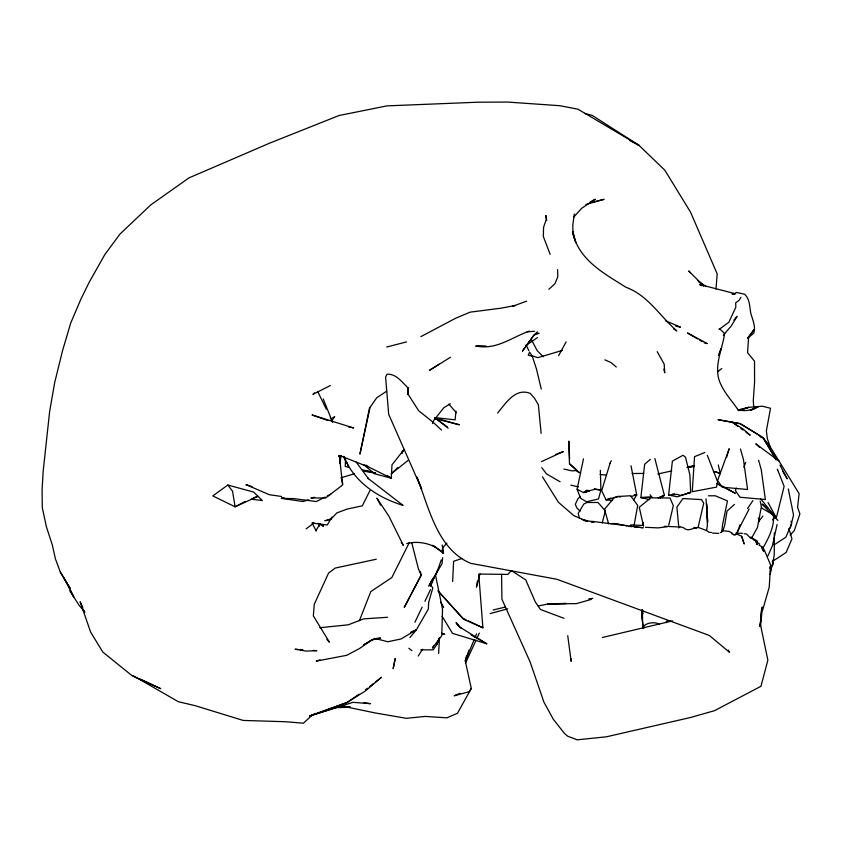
<?xml version="1.0" encoding="UTF-8"?>
<svg xmlns="http://www.w3.org/2000/svg" width="842" height="842" viewBox="0 0 842 842"><rect width="100%" height="100%" fill="white"/><g stroke="black" fill="none" stroke-linecap="round" stroke-linejoin="round"><path stroke-width="1.26" d="M773.303 559.467L773.303 563.309L770.188 571.265M774.335 532.881L774.251 554.773L772.788 563.982L770.177 568.182M762.599 610.229L769.23 587.2L770.209 570.876M345.557 458.701L345.262 466.405L348.672 467.352L346.893 462.405M452.659 581.485L453.596 561.288L462.069 558.414M642.025 609.734L641.667 617.239L643.698 628.364L643.551 625.743M643.067 628.132C642.983 623.333 655.034 620.996 659.181 624.29M438.608 653.445L439.503 637.847L436.914 644.425L433.209 649.856L420.705 649.845M748.591 337.621L747.58 352.714L754.516 361.134L754.579 382.089L753.274 400.687L753.727 406.886M715.984 289.122L717.195 273.892L690.545 212.173L664.843 170.21L639.015 145.361L592.21 115.396L584.59 113.428M407.665 394.372L408.212 387.994C401.992 382.394 396.519 373.69 387.067 374.195L385.594 377.058L388.688 414.317L421.663 489.128L416.864 477.014C429.02 507.294 436.893 549.216 470.794 563.372L556.836 579.254L709.364 635.478L729.519 652.339L728.362 650.087M455.922 411.117L455.164 419.842L434.819 417.579M760.073 626.459L761.747 608.103L760.105 626.343M668.622 495.033L672.39 461.153L682.999 455.259L685.493 457.164L689.903 474.972L690.661 492.486L677.273 496.801L668.622 495.033L677.052 494.359L680.589 495.401L690.661 492.486L688.146 492.581M407.57 394.498L408.212 387.994L407.644 393.53L418.695 410.77L432.83 421.989L441.566 430.115M721.847 531.912L722.583 524.682L727.456 500.885L715.226 495.77L708.438 495.812M760.463 626.469L762.473 607.029L761.6 609.271M442.66 557.646L441.987 563.803L428.694 586.253M751.117 538.627L746.454 533.996L744.117 533.702M610.176 463.468L610.292 462.553L601.693 490.602L606.029 499.853L612.481 500.569M574.36 213.952L572.781 225.025L573.013 233.792L575.749 242.58M339.8 463.31L341.115 455.827L338.516 455.943M477.477 581.18L476.435 587.137L479.908 573.876M706.501 530.586L707.396 525.534L706.575 503.653L706.891 508.684M634.058 525.576L637.689 505.432L630.595 495.749L617.86 496.496L614.081 497.811L604.535 509.263L608.619 523.871M761.136 507.937L757.484 527.397L752.169 537.112M600.346 470.32L600.904 490.044L598.536 498.948L586.537 501.779L580.664 498.317L577.107 489.286L583.485 458.806M395.087 658.644L393.161 668.695L395.33 658.465M369.596 407.517L359.944 454.101L370.08 407.296L376.7 397.813L386.446 391.351M777.082 524.524L772.419 545.658L767.925 555.909M402.265 451.102L401.697 453.617L403.886 449.765L392.004 464.826L391.267 478.193L374.49 473.762L363.607 464.552M466.436 656.023L465.3 661.023L471.288 688.44L457.469 713.29L446.881 717.826L425.305 716.426L406.297 718.31L375.016 712.921L341.442 705.922L336.137 707.606L350.43 707.333M737.182 533.154L740.076 524.755M698.092 527.376L703.723 503.2L701.544 499.59L682.925 498.559L676.873 507.179L678.705 526.271M770.114 574.454L771.419 568.845L769.998 566.813M668.706 525.261L673.326 505.663L669.979 498.011L650.813 497.832L639.257 507.263L643.435 525.682M769.83 569.066L770.735 565.245L763.978 549.289M790.354 528.039L793.543 515.02L788.291 488.949M760.494 498.738L776.335 517.841L784.123 486.329L777.745 470.173M602.198 522.861L605.345 511.031M678.589 527.923C678.905 525.766 683.662 527.313 685.472 529.134C689.093 531.302 693.619 527.408 696.366 528.26M726.551 457.501L729.193 448.712L717.616 480.477L722.152 487.192L747.58 489.497L743.475 459.658L740.486 449.018M722.825 531.081L724.699 525.176L727.025 511.136L734.445 504.379M468.983 650.14L465.3 661.023L474.13 639.752M430.778 585.095L432.041 581.38M441.303 559.888L436.503 573.423L429.652 584.464M436.914 644.425L439.082 638.236M736.287 488.076L735.392 490.518L739.929 497.233L765.357 499.538L761.252 469.699L758.6 460.237M743.854 467.31L745.644 462.426M319.171 526.166L320.086 523.777L315.939 530.692M359.376 620.722L370.806 591.568L391.814 577.591L409.338 542.522M719.31 353.261L721.162 348.672L718.415 355.482M475.12 637.383L476.593 633.837M306.13 528.839L314.077 522.945L312.445 523.145L327.264 524.987L332.011 517.03M432.472 423.558L433.946 420.126L443.808 407.77L450.312 403.75M430.462 586.369L437.808 569.497M465.437 663.359L476.109 640.088M477.182 637.762L479.319 633.11M414.906 622.259L422.126 607.135M424.905 601.314L430.472 589.684M735.866 534.649L749.127 509.073M762.463 548.952L762.747 548.363C768.757 537.954 774.735 526.429 773.377 514.03M369.933 490.56L362.292 505.853L347.22 509.042L336.842 512.925L331.211 518.935L326.275 520.598M429.252 585.085L432.883 578.37M558.604 355.692L566.119 341.884M433.683 645.803L432.378 648.077L441.797 635.636L442.524 609.071L435.514 575.202M740.96 297.31L739.118 300.289L735.655 302.867L735.845 307.172L728.793 322.318L719.068 329.464M633.689 499.853L636.731 494.959L631.005 465.742M471.288 688.44L469.204 691.703L454.248 695.787L459.932 693.334M536.586 333.4L539.069 333.295L533.944 335.127L522.503 351.019L533.944 335.127L537.354 331.822M418.211 656.023L422.589 649.256M747.517 508.579L752.906 500.601M762.336 548.973L762.747 548.363M331.706 420.937L334.653 416.685L332.59 417.99M772.461 519.914L775.261 517.104M758.358 521.882L762.936 516.041M409.917 637.583L416.411 629.763L428.378 608.966L428.631 602.43L432.82 587.895L430.062 584.064M733.887 320.202L737.087 316.371L731.035 326.286L723.278 335.179M497.654 412.969C505.653 403.528 515.23 387.499 530.207 393.382L534.365 398.045L538.364 404.76L541.122 433.356M573.718 217.099L581.748 208.258L595.273 199.217L590.074 202.133M446.913 543.132L442.503 547.974L442.787 552.784M790.164 535.102L794.322 530.534L799.9 513.841L797.574 507.389L799.111 493.644L770.114 446.649L762.873 437.472L740.192 423.663L718.237 419.726L740.192 423.663L758.695 434.967L761.326 437.661M511.378 570.581L507.842 574.423L479.982 574.055M586.958 490.507L585.211 492.338L583.632 492.612L577.107 489.286M314.603 392.772L312.919 394.403L330.348 385.531M397.887 467.531L391.183 473.835L408.412 460.142M610.639 461.616L611.471 460.848M548.868 289.29L554.92 283.754L557.793 276.797L557.614 269.566M580.401 496.475L577.917 498.717L575.318 504.39L576.907 507.915L580.054 511.231M650.308 459.353L644.677 464.216L640.867 497.569L649.719 499.622M748.233 337.789L753.695 333.253C756.011 326.643 752.601 319.781 750.832 313.424C749.538 306.877 749.99 299.026 744.56 294.195L736.392 292.416L734.498 293.805L732.035 293.995L734.477 294.258M369.649 686.651L373.585 683.536M375.543 681.967L381.447 677.284L365.533 690.861L347.283 702.386L312.066 715.216L303.394 723.215L285.775 721.741L243.138 720.426L195.112 705.649L178.42 701.744L133.236 675.737M314.603 497.285L310.856 497.99L325.591 497.969L342.599 485.013L339.347 455.396L368.943 467.142L391.267 478.193L387.046 475.351M586.685 490.328L583.632 492.612L587.358 490.476L586.685 490.328L588.158 491.023L594.789 489.349L600.904 490.044L594.357 488.813M717.626 371.669L721.815 368.543M251.063 499.138L262.325 500.558L253.663 492.096L227.814 485.024L212.794 495.906L235.086 506.8L257.989 496.327L253.316 497.843M359.092 694.187L347.283 702.386L309.845 715.953L315.908 713.416M365.533 689.714L367.68 688.219M377.048 638.257L380.626 638.089L371.869 639.962L359.523 648.508L346.757 655.308L316.287 661.117L320.044 659.886M526.166 345.325L537.407 337.621M660.307 497.99L664.37 495.317L654.844 458.501M774.061 544.911L785.849 537.207L791.68 523.566L790.985 521.282M772.209 561.561L786.144 552.457L791.964 538.827L788.838 528.523M439.092 364.291L429.494 370.312L450.47 357.292M363.397 645.035L371.869 639.962M363.502 644.983L374.658 638.362M752.769 409.622L758.463 406.57C752.043 410.054 744.612 412.001 737.487 409.486M245.275 501.39L235.086 506.8L232.55 491.212L227.814 485.024M325.201 497.054L316.234 501.537L293.563 498.611L281.407 498.369L283.87 498.085M327.443 495.938L330.811 494.254M354.335 473.751L341.136 477.772M420.874 336.632L455.754 318.181L470.162 312.15L501.695 308.088L515.083 305.467L512.831 306.214L526.682 301.152M541.459 461.627L563.382 451.533L555.615 454.48M410.812 632.205L416.411 629.763L401.045 638.973L387.794 641.741L375.858 638.678M660.086 497.075L664.37 495.317L658.065 497.948M704.901 452.459L694.545 456.659L692.24 491.707L716.542 487.108L717.573 481.687L707.312 455.269M529.208 331.127C511.925 337.326 495.917 350.314 476.362 346.041L486.181 346.325L475.509 346.146M610.671 498.138L606.029 499.853L618.554 496.401L620.165 497.169M738.802 410.633L748.58 407.349L762.21 406.181L770.514 408.275L766.378 430.757L767.378 438.808L770.114 446.649L766.599 443.05M738.445 410.559L748.58 407.349L738.539 409.854M720.384 532.586L721.605 532.197M406.549 341.915L386.731 347.02M308.803 499.79L302.836 501.516L281.407 498.369L285.006 498.39M324.665 520.809L331.211 518.935M585.906 204.469L604.072 199.333L592.768 202.048M591.073 599.483L576.286 603.651L547.795 603.83L566.35 603.482L548.437 603.872L538.354 605.987M338.779 456.459L341.115 455.827M490.202 613.565L507.705 608.84M630.847 496.517L636.731 494.959L634.279 494.664M562.477 350.367L537.859 357.661L531.26 355.556M376.29 559.225L335.232 568.076L328.59 573.065L314.245 604.303L313.35 615.912L329.433 642.172L326.812 639.288M493.254 609.987L504.916 607.145M669.832 620.849L666.39 621.343L666.422 622.617M602.43 637.489L672.548 620.88M657.855 473.983L671.769 470.899M686.956 467.531L694.545 465.847M672.179 494.254L674.547 493.738M591.316 598.525L588.895 599.03L592.768 598.357M585.979 491.56L589.305 490.918L585.211 492.338L588.6 490.402M689.314 466.594L693.198 465.942M687.661 467.426L694.05 466.468M735.361 534.88L733.803 534.828M406.739 543.553C419.558 540.406 434.019 543.837 443.492 553.194L442.176 544.984M610.124 523.608L614.818 523.514L626.974 525.84M651.876 497.18L640.867 497.569L651.876 497.18L650.098 494.77M632.11 473.499L643.677 473.436M576.981 470.467L571.939 470.878L563.866 469.057M527.155 331.801L534.586 331.274M387.457 617.281L363.576 618.881L348.314 624.806L319.813 627.732M712.5 533.091L718.752 533.365M591.421 522.093L594.02 522.082L581.611 519.503M645.372 527.303L658.055 527.892L666.98 526.776M735.908 533.154L742.486 533.323M693.882 527.513L698.871 527.671L706.659 530.555L709.101 532.281L711.437 532.491M616.407 524.324L618.996 524.44M630.647 524.924L643.593 525.461M664.306 526.324L679.841 526.976M591.726 521.314L643.151 527.755L634.194 526.892M532.249 356.219L529.629 352.177L528.229 355.156L532.249 356.219L536.417 368.807L541.29 389.067M297.71 649.393L295.163 649.224L305.962 651.077L316.824 650.677L313.003 650.424M300.257 649.571L302.804 649.74M600.125 474.551L606.524 475.035M629.079 526.397L631.637 526.65M721.983 530.576L729.288 531.47L732.603 533.491M350.44 707.133L341.442 705.922L309.845 715.953L353.008 702.323L370.364 703.68L363.997 702.712M281.47 496.464L269.345 494.717L245.938 484.603L252.063 486.644M363.923 471.183L375.521 473.151M348.514 426.915L353.661 427.968L311.993 414.938L327.748 420.474M758.979 545.016L762.01 546.9L762.463 548.942M570.813 485.15L578.443 486.865M675.663 326.054L680.462 327.149L665.443 320.728M362.281 469.804L372.206 472.067M365.702 470.752L375.616 473.015M704.217 342.883L707.291 343.599L687.504 332.958L697.534 338.916M434.861 418.579L459.406 424.8L438.556 418.895M735.634 293.816L699.597 284.48L701.828 285.817M583.98 520.493L587.663 521.472L573.844 515.672L558.467 502.316L542.406 476.782M713.406 471.488L719.436 473.225L716.026 471.72M442.239 633.594L444.702 634.31L441.608 633.289M461.311 628.5L456.217 622.691L459.069 626.637L486.76 643.783L452.512 633.352L442.155 616.291M564.003 618.312L540.406 609.471L535.312 601.967L525.713 579.833L511.389 570.666M731.919 533.817L734.235 534.775M478.73 574.034L482.898 627.795L463.647 619.312L437.84 590.747M604.903 359.829L610.976 362.544L616.312 367.017M736.445 533.87L741.623 536.27L744.149 543.795L741.623 536.27M140.109 678.968L160.727 688.661L132.383 675.958L102.85 652.087L90.683 632.226L80.116 601.756L82.811 607.429M466.079 619.744L462.711 618.133L438.703 591.684M468.32 620.817L482.898 627.795M716.826 483.645L735.34 493.265L717.763 483.876M751.611 538.059L757.316 541.006L757.274 544.511L755.853 541.795M629.763 140.498L639.015 145.361L577.949 109.186L559.751 105.703L507.537 102.061L477.709 102.219L386.994 105.871L338.989 115.533L269.577 143.182L188.976 177.883L150.802 204.88L120.048 233.981L104.787 254.621L89.01 282.596L80.569 299.868L70.665 323.212L62.666 350.251L54.677 382.563L49.625 411.643L43.163 471.288L42.1 489.623L42.289 507.663L46.457 527.018L52.288 544.837L55.414 558.899L60.319 572.076L70.265 588.558L60.319 572.076M435.598 546.953L432.483 545.311L443.492 553.194L442.008 551.068M317.971 523.271L323.56 526.271L321.823 525.029M471.025 634.879L486.76 643.783M759.768 544.048L757.253 542.585L757.274 544.511L755.884 541.006L750.906 536.975M560.077 481.771L546.5 473.878L541.732 467.615M772.756 514.525L761.578 507.979L760.221 501.222M753.232 539.627L755.39 540.89M699.755 340.242L701.986 341.568M673.516 328.685L676.758 330.917C659.896 316.139 648.003 295.321 626.006 287.301C604.619 273.734 579.538 260.599 573.013 233.792M365.881 465.026L367.922 466.436M576.054 470.373L579.264 472.615L569.802 463.826M697.976 280.839L706.238 286.617M737.834 426.305L731.666 421.853L742.897 428.873L750.169 435.219L746.065 432.251M740.918 428.536L742.981 430.02M447.323 426.873L434.882 417.864L448.197 428.189M779.282 461.258L755.79 443.797L759.568 447.291M408.823 648.256L411.896 650.677M767.051 507.989L762.126 504.095L777.945 520.461M579.264 472.615L569.476 463.963L568.834 441.145L569.592 458.785M698.818 281.786L703.491 285.975M719.405 328.569L724.604 333.537C722.299 350.146 712.753 367.586 720.678 384.068C725.078 393.793 732.529 401.56 738.445 410.338M703.512 285.722L688.693 270.966L690.345 272.797M543.279 356.745L537.154 350.64L531.734 340.242M448.849 404.139L456.353 412.759M83.989 610.997L79.085 605.282L69.791 590.8M356.187 462.1L368.47 478.719L367.596 478.024L403.076 505.389C377.837 497.748 353.64 481.792 343.873 456.29M604.703 510.147L597.999 502.485L586.958 502.495L583.801 504.021L578.17 513.567L579.443 518.251M401.255 542.364L403.402 545.49L388.815 516.051L376.921 498.127L380.479 505.126M81.685 607.25L84.916 612.292M440.471 601.925L443.608 607.419M776.566 459.627L762.873 437.472L776.008 459.827M779.987 465.173L787.186 478.824L782.586 470.994M456.217 622.691L457.995 625.606M777.24 469.204L777.713 469.994M657.17 351.64L664.191 364.133L664.727 372.838L663.854 369.143M768.03 502.506L776.335 517.841M312.056 522.935L316.266 530.997M63.971 578.149L73.738 596.894L70.623 590.41M526.092 345.041L528.902 350.735M317.697 391.509L326.296 409.201M330.306 417.453L332.59 422.179L323.202 398.94M762.284 548.574L763.599 551.342L762.063 546.89M441.85 604.093L442.787 606.44M550.131 254.358L543.364 236.539L543.543 227.424L546.258 219.467L545.89 215.457L546.711 220.467M343.841 456.806L344.978 460.016M758.326 518.156L759.263 521.63M572.865 231.539L575.812 242.601M411.717 542.658L418.474 569.076L421.179 575.17L404.328 607.25L421.179 575.17L420.316 571.444M341.315 477.698L342.768 484.003M718.289 464.942L720.31 473.804M760.305 623.869L767.862 660.149L760.957 686.283L714.49 710.68L690.672 717.458L606.408 736.813L577.191 739.823L567.729 736.224L564.498 733.466L553.352 719.331L543.964 702.239L530.071 661.833L501.916 599.178L501.579 574.423M643.425 525.64L642.972 522.461L643.456 525.882M567.74 635.721L571.15 661.359L571.118 658.802M442.46 548.805L442.745 552.636M706.006 498.864L707.69 522.398M707.048 511.21L707.669 521.282M642.678 610.029L642.899 613.955M642.688 626.574L642.383 609.661M754.127 329.506L747.507 338.463L754.127 329.506M754.2 408.433L750.769 410.349L754.2 408.433"/></g></svg>
